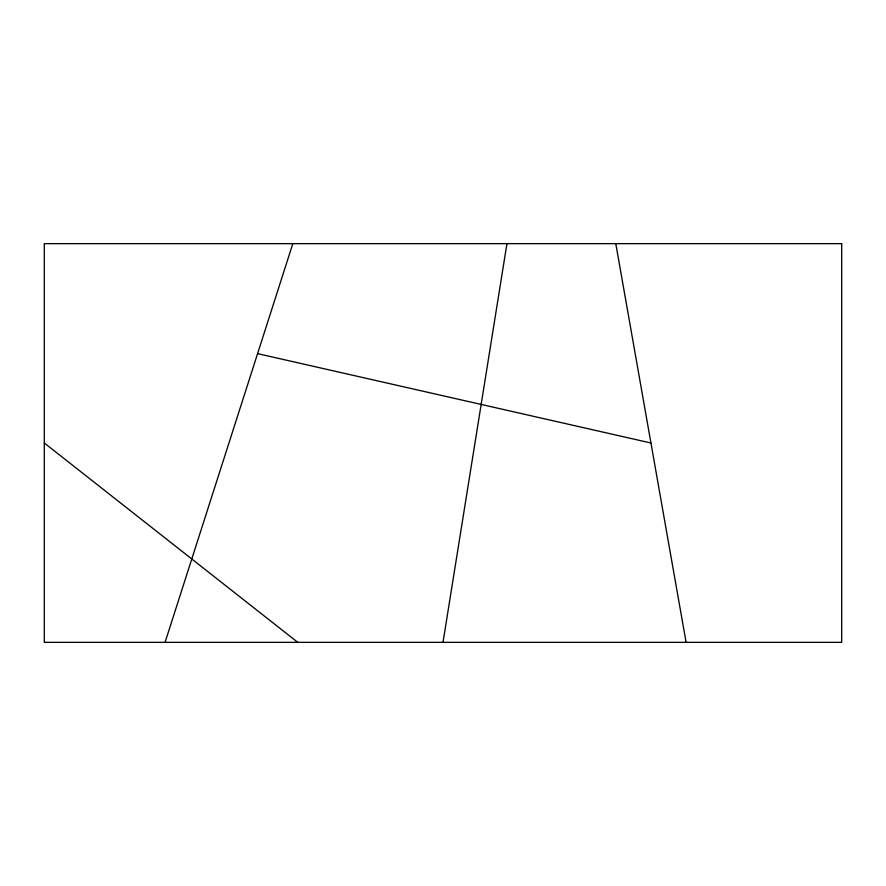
<?xml version="1.0" encoding="UTF-8"?>
<svg xmlns="http://www.w3.org/2000/svg" width="886" height="886" viewBox="0 0 886 886"><rect width="100%" height="100%" fill="white"/><g stroke="black" fill="none" stroke-linecap="round" stroke-linejoin="round"><path stroke-width="1.33" d="M443 642.35L506.947 243.65M165.073 642.35L292.823 243.65M257.582 353.636L650.944 443M44.3 443L297.785 642.35M615.781 243.65L686.107 642.35M841.7 243.65L44.3 243.65L44.3 642.35L841.7 642.35L841.7 243.65"/></g></svg>
